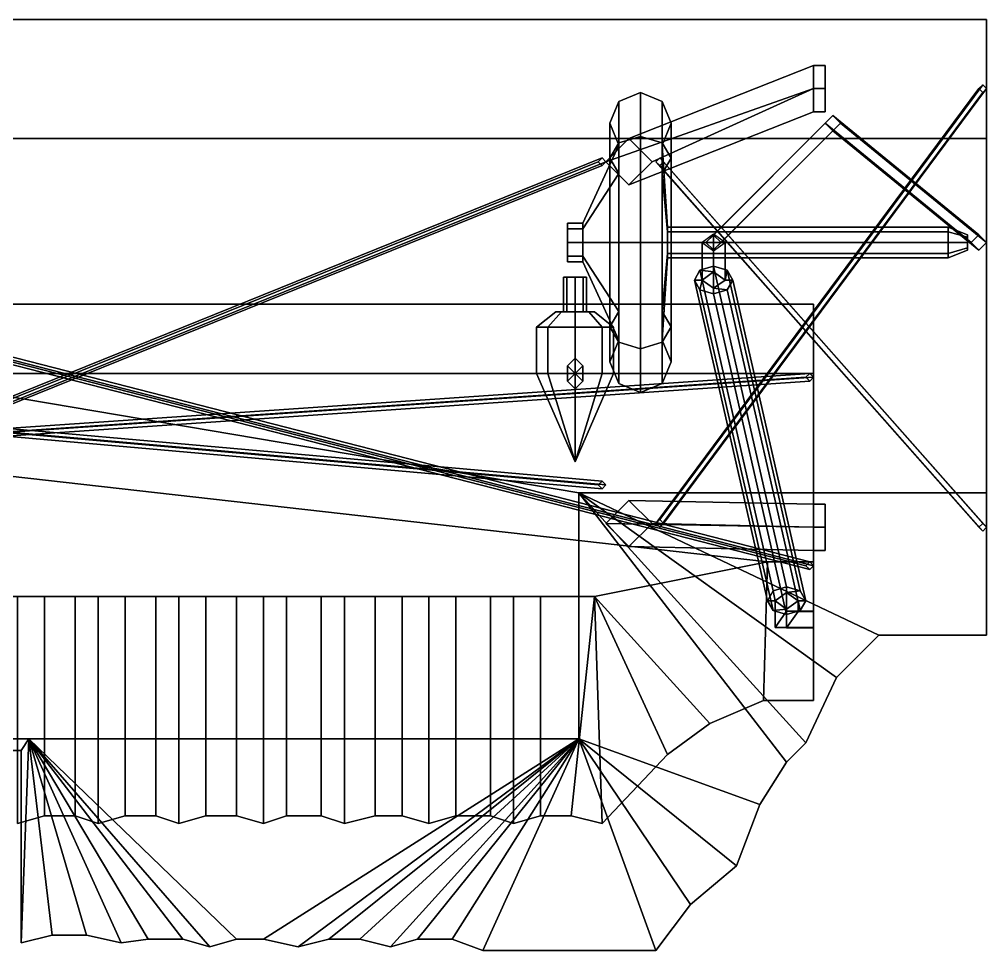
# Model space of a CAD drawing. Extents: x -6.87 to 0, y -4.4 to 3.09.
# Drawn here: x -2.515 to 0, y 0.67 to 3.09 of the extents above; entities that cross this region are included whole.
import ezdxf

# ---------------------------------------------------------------- set-up
doc = ezdxf.new("R2010")
doc.units = 0
doc.layers.add('W1', color=5, linetype='CONTINUOUS')

msp = doc.modelspace()

# ---------------------------------------------------------------- linework, layer by layer
at = {"layer": 'W1'}
for points in [[(-6.56, 3.09, 1.63), (0, 3.09, 1.63), (0, 2.78, 1.43), (-6.51, 2.78, 1.43)], [(-6.51, 2.78, 1.83), (0, 2.78, 1.83), (0, 3.09, 1.63), (-6.56, 3.09, 1.63)], [(-0.45, 2.97, 0.55), (-0.45, 2.91, 0.49), (-0.99, 2.72, 1.43), (-0.93, 2.78, 1.43)], [(-0.45, 2.91, 0.61), (-0.45, 2.97, 0.55), (-0.93, 2.78, 1.43), (-0.87, 2.72, 1.43)], [(-0.42, 2.91, 0.61), (-0.42, 2.97, 0.55), (-0.45, 2.97, 0.55), (-0.45, 2.91, 0.61)], [(-0.42, 2.97, 0.55), (-0.42, 2.91, 0.49), (-0.45, 2.91, 0.49), (-0.45, 2.97, 0.55)], [(-0.01, 2.92, 0.97), (-0.02, 2.91, 0.97), (-0.86, 1.78, 1.43), (-0.85, 1.79, 1.43)], [(0, 2.91, 0.97), (-0.01, 2.92, 0.97), (-0.85, 1.79, 1.43), (-0.84, 1.78, 1.43)], [(-0.45, 2.91, 0.49), (-0.45, 2.85, 0.55), (-0.93, 2.66, 1.43), (-0.99, 2.72, 1.43)], [(-0.9, 2.7858, -1.6358), (-0.9566, 2.7692, -1.6192), (-0.9566, 2.8766, -1.36), (-0.9, 2.9, -1.36)], [(-0.9, 2.9, -1.36), (-0.9566, 2.8766, -1.36), (-0.9566, 2.7692, -1.1008), (-0.9, 2.7858, -1.0842)], [(-0.45, 2.85, 0.55), (-0.45, 2.91, 0.61), (-0.87, 2.72, 1.43), (-0.93, 2.66, 1.43)], [(-0.8434, 2.7692, -1.6192), (-0.9, 2.7858, -1.6358), (-0.9, 2.9, -1.36), (-0.8434, 2.8766, -1.36)], [(-0.8434, 2.8766, -1.36), (-0.9, 2.9, -1.36), (-0.9, 2.7858, -1.0842), (-0.8434, 2.7692, -1.1008)], [(-0.02, 2.91, 0.97), (-0.01, 2.9, 0.97), (-0.85, 1.77, 1.43), (-0.86, 1.78, 1.43)], [(-0.01, 2.9, 0.97), (0, 2.91, 0.97), (-0.84, 1.78, 1.43), (-0.85, 1.77, 1.43)], [(-0.42, 2.91, 0.49), (-0.42, 2.85, 0.55), (-0.45, 2.85, 0.55), (-0.45, 2.91, 0.49)], [(-0.42, 2.85, 0.55), (-0.42, 2.91, 0.61), (-0.45, 2.91, 0.61), (-0.45, 2.85, 0.55)], [(-0.9566, 2.7692, -1.6192), (-0.98, 2.7292, -1.5792), (-0.98, 2.82, -1.36), (-0.9566, 2.8766, -1.36)], [(-0.9566, 2.8766, -1.36), (-0.98, 2.82, -1.36), (-0.98, 2.7292, -1.1408), (-0.9566, 2.7692, -1.1008)], [(-0.82, 2.7292, -1.5792), (-0.8434, 2.7692, -1.6192), (-0.8434, 2.8766, -1.36), (-0.82, 2.82, -1.36)], [(-0.82, 2.82, -1.36), (-0.8434, 2.8766, -1.36), (-0.8434, 2.7692, -1.1008), (-0.82, 2.7292, -1.1408)], [(-0.98, 2.7292, -1.5792), (-0.9566, 2.6892, -1.5392), (-0.9566, 2.7634, -1.36), (-0.98, 2.82, -1.36)], [(-0.98, 2.82, -1.36), (-0.9566, 2.7634, -1.36), (-0.9566, 2.6892, -1.1808), (-0.98, 2.7292, -1.1408)], [(-0.8434, 2.6892, -1.5392), (-0.82, 2.7292, -1.5792), (-0.82, 2.82, -1.36), (-0.8434, 2.7634, -1.36)], [(-0.8434, 2.7634, -1.36), (-0.82, 2.82, -1.36), (-0.82, 2.7292, -1.1408), (-0.8434, 2.6892, -1.1808)], [(-0.71, 2.5288, -1.3668), (-0.73, 2.51, -1.36), (-0.42, 2.82, -0.5083), (-0.4, 2.84, -0.5118)], [(-0.73, 2.51, -1.36), (-0.71, 2.4912, -1.3532), (-0.4, 2.8, -0.5048), (-0.42, 2.82, -0.5083)], [(-0.69, 2.51, -1.36), (-0.71, 2.5288, -1.3668), (-0.4, 2.84, -0.5118), (-0.38, 2.82, -0.5083)], [(-0.71, 2.4912, -1.3532), (-0.69, 2.51, -1.36), (-0.38, 2.82, -0.5083), (-0.4, 2.8, -0.5048)], [(-0.4, 2.84, -0.5118), (-0.42, 2.82, -0.5083), (-0.42, 2.82, -0.36), (-0.4, 2.84, -0.36)], [(-0.02, 2.53, -1.29), (-0.04, 2.51, -1.29), (-0.42, 2.82, -0.5083), (-0.4, 2.84, -0.5118)], [(-0.42, 2.82, -0.5083), (-0.4, 2.8, -0.5048), (-0.4, 2.8, -0.36), (-0.42, 2.82, -0.36)], [(-0.04, 2.51, -1.29), (-0.02, 2.49, -1.29), (-0.4, 2.8, -0.5048), (-0.42, 2.82, -0.5083)], [(-0.38, 2.82, -0.5083), (-0.4, 2.84, -0.5118), (-0.4, 2.84, -0.36), (-0.38, 2.82, -0.36)], [(0, 2.51, -1.29), (-0.02, 2.53, -1.29), (-0.4, 2.84, -0.5118), (-0.38, 2.82, -0.5083)], [(-0.4, 2.8, -0.5048), (-0.38, 2.82, -0.5083), (-0.38, 2.82, -0.36), (-0.4, 2.8, -0.36)], [(-0.02, 2.49, -1.29), (0, 2.51, -1.29), (-0.38, 2.82, -0.5083), (-0.4, 2.8, -0.5048)], [(-6.51, 2.78, 1.43), (-1.06, 1.86, 1.43), (-1.06, 1.22, 1.43), (-6.51, 1.22, 1.43)], [(-6.51, 1.22, 1.83), (-1.06, 1.22, 1.83), (-1.06, 1.86, 1.83), (-6.51, 2.78, 1.83)], [(-1.06, 1.86, 1.83), (0, 1.86, 1.83), (0, 2.78, 1.83), (-6.51, 2.78, 1.83)], [(-6.51, 2.78, 1.43), (0, 2.78, 1.43), (0, 1.86, 1.43), (-1.06, 1.86, 1.43)], [(-0.9566, 2.51, -1.7266), (-0.98, 2.51, -1.67), (-0.98, 2.7292, -1.5792), (-0.9566, 2.7692, -1.6192)], [(-0.9566, 2.7692, -1.1008), (-0.98, 2.7292, -1.1408), (-0.98, 2.51, -1.05), (-0.9566, 2.51, -0.9934)], [(-0.9, 2.51, -1.75), (-0.9566, 2.51, -1.7266), (-0.9566, 2.7692, -1.6192), (-0.9, 2.7858, -1.6358)], [(-0.9, 2.7858, -1.0842), (-0.9566, 2.7692, -1.1008), (-0.9566, 2.51, -0.9934), (-0.9, 2.51, -0.97)], [(-0.8434, 2.51, -1.7266), (-0.9, 2.51, -1.75), (-0.9, 2.7858, -1.6358), (-0.8434, 2.7692, -1.6192)], [(-0.8434, 2.7692, -1.1008), (-0.9, 2.7858, -1.0842), (-0.9, 2.51, -0.97), (-0.8434, 2.51, -0.9934)], [(-0.82, 2.51, -1.67), (-0.8434, 2.51, -1.7266), (-0.8434, 2.7692, -1.6192), (-0.82, 2.7292, -1.5792)], [(-0.82, 2.7292, -1.1408), (-0.8434, 2.7692, -1.1008), (-0.8434, 2.51, -0.9934), (-0.82, 2.51, -1.05)], [(-0.9566, 2.6892, -1.1808), (-0.9566, 2.7634, -1.36), (-1.05, 2.56, -1.36), (-1.05, 2.5454, -1.3246)], [(-0.9566, 2.7634, -1.36), (-0.9566, 2.6892, -1.5392), (-1.05, 2.5454, -1.3954), (-1.05, 2.56, -1.36)], [(-0.83, 2.55, -1.36), (-0.8434, 2.7634, -1.36), (-0.8434, 2.6892, -1.1808), (-0.83, 2.5383, -1.3317)], [(-0.83, 2.5383, -1.3883), (-0.8434, 2.6892, -1.5392), (-0.8434, 2.7634, -1.36), (-0.83, 2.55, -1.36)], [(-0.46, 1.68, -0.11), (-0.47, 1.67, -0.11), (-4.56, 2.72, 1.43), (-4.55, 2.73, 1.43)], [(-0.47, 1.67, -0.11), (-0.46, 1.66, -0.11), (-4.55, 2.71, 1.43), (-4.56, 2.72, 1.43)], [(-0.45, 1.67, -0.11), (-0.46, 1.68, -0.11), (-4.55, 2.73, 1.43), (-4.54, 2.72, 1.43)], [(-0.46, 1.66, -0.11), (-0.45, 1.67, -0.11), (-4.54, 2.72, 1.43), (-4.55, 2.71, 1.43)], [(-3.6, 1.68, -0.11), (-3.61, 1.67, -0.11), (-1.01, 2.72, 1.43), (-1, 2.73, 1.43)], [(-3.61, 1.67, -0.11), (-3.6, 1.66, -0.11), (-1, 2.71, 1.43), (-1.01, 2.72, 1.43)], [(-3.59, 1.67, -0.11), (-3.6, 1.68, -0.11), (-1, 2.73, 1.43), (-0.99, 2.72, 1.43)], [(-3.6, 1.66, -0.11), (-3.59, 1.67, -0.11), (-0.99, 2.72, 1.43), (-1, 2.71, 1.43)], [(-0.98, 2.51, -1.67), (-0.9566, 2.51, -1.6134), (-0.9566, 2.6892, -1.5392), (-0.98, 2.7292, -1.5792)], [(-0.98, 2.7292, -1.1408), (-0.9566, 2.6892, -1.1808), (-0.9566, 2.51, -1.1066), (-0.98, 2.51, -1.05)], [(-0.01, 1.78, 0.97), (-0.02, 1.77, 0.97), (-0.86, 2.72, 1.43), (-0.85, 2.73, 1.43)], [(-0.02, 1.77, 0.97), (-0.01, 1.76, 0.97), (-0.85, 2.71, 1.43), (-0.86, 2.72, 1.43)], [(0, 1.77, 0.97), (-0.01, 1.78, 0.97), (-0.85, 2.73, 1.43), (-0.84, 2.72, 1.43)], [(-0.01, 1.76, 0.97), (0, 1.77, 0.97), (-0.84, 2.72, 1.43), (-0.85, 2.71, 1.43)], [(-0.8434, 2.51, -1.6134), (-0.82, 2.51, -1.67), (-0.82, 2.7292, -1.5792), (-0.8434, 2.6892, -1.5392)], [(-0.8434, 2.6892, -1.1808), (-0.82, 2.7292, -1.1408), (-0.82, 2.51, -1.05), (-0.8434, 2.51, -1.1066)], [(-0.9566, 2.51, -1.1066), (-0.9566, 2.6892, -1.1808), (-1.05, 2.5454, -1.3246), (-1.05, 2.51, -1.31)], [(-0.9566, 2.6892, -1.5392), (-0.9566, 2.51, -1.6134), (-1.05, 2.51, -1.41), (-1.05, 2.5454, -1.3954)], [(-0.83, 2.5383, -1.3317), (-0.8434, 2.6892, -1.1808), (-0.8434, 2.51, -1.1066), (-0.83, 2.51, -1.32)], [(-0.83, 2.51, -1.4), (-0.8434, 2.51, -1.6134), (-0.8434, 2.6892, -1.5392), (-0.83, 2.5383, -1.3883)], [(-1.05, 2.5454, -1.3246), (-1.05, 2.56, -1.36), (-1.09, 2.56, -1.36), (-1.09, 2.5454, -1.3246)], [(-1.05, 2.56, -1.36), (-1.05, 2.5454, -1.3954), (-1.09, 2.5454, -1.3954), (-1.09, 2.56, -1.36)], [(-1.09, 2.51, -1.31), (-1.09, 2.5454, -1.3246), (-1.09, 2.56, -1.36), (-1.09, 2.4746, -1.3246)], [(-1.09, 2.4746, -1.3246), (-1.09, 2.56, -1.36), (-1.09, 2.5454, -1.3954), (-1.09, 2.46, -1.36)], [(-1.05, 2.51, -1.31), (-1.05, 2.5454, -1.3246), (-1.09, 2.5454, -1.3246), (-1.09, 2.51, -1.31)], [(-1.05, 2.5454, -1.3954), (-1.05, 2.51, -1.41), (-1.09, 2.51, -1.41), (-1.09, 2.5454, -1.3954)], [(-1.09, 2.46, -1.36), (-1.09, 2.5454, -1.3954), (-1.09, 2.51, -1.41), (-1.09, 2.4746, -1.3954)], [(-0.1, 2.5383, -1.3317), (-0.1, 2.55, -1.36), (-0.83, 2.55, -1.36), (-0.83, 2.5383, -1.3317)], [(-0.1, 2.55, -1.36), (-0.1, 2.5383, -1.3883), (-0.83, 2.5383, -1.3883), (-0.83, 2.55, -1.36)], [(-0.1, 2.5383, -1.3883), (-0.1, 2.55, -1.36), (-0.05, 2.53, -1.36), (-0.05, 2.5241, -1.3741)], [(-0.1, 2.55, -1.36), (-0.1, 2.5383, -1.3317), (-0.05, 2.5241, -1.3459), (-0.05, 2.53, -1.36)], [(-0.1, 2.51, -1.32), (-0.1, 2.5383, -1.3317), (-0.83, 2.5383, -1.3317), (-0.83, 2.51, -1.32)], [(-0.1, 2.5383, -1.3883), (-0.1, 2.51, -1.4), (-0.83, 2.51, -1.4), (-0.83, 2.5383, -1.3883)], [(-0.71, 2.5316, -1.3392), (-0.74, 2.51, -1.36), (-0.74, 2.4127, -1.2593), (-0.71, 2.4343, -1.2385)], [(-0.68, 2.51, -1.36), (-0.71, 2.5316, -1.3392), (-0.71, 2.4343, -1.2385), (-0.68, 2.4127, -1.2593)], [(-0.1, 2.51, -1.4), (-0.1, 2.5383, -1.3883), (-0.05, 2.5241, -1.3741), (-0.05, 2.51, -1.38)], [(-0.1, 2.5383, -1.3317), (-0.1, 2.51, -1.32), (-0.05, 2.51, -1.34), (-0.05, 2.5241, -1.3459)], [(-1.05, 2.4746, -1.3246), (-1.05, 2.51, -1.31), (-1.09, 2.51, -1.31), (-1.09, 2.4746, -1.3246)], [(-1.05, 2.51, -1.41), (-1.05, 2.4746, -1.3954), (-1.09, 2.4746, -1.3954), (-1.09, 2.51, -1.41)], [(-0.9566, 2.51, -1.6134), (-0.9566, 2.3308, -1.5392), (-1.05, 2.4746, -1.3954), (-1.05, 2.51, -1.41)], [(-0.9566, 2.3308, -1.1808), (-0.9566, 2.51, -1.1066), (-1.05, 2.51, -1.31), (-1.05, 2.4746, -1.3246)], [(-0.98, 2.2908, -1.5792), (-0.9566, 2.3308, -1.5392), (-0.9566, 2.51, -1.6134), (-0.98, 2.51, -1.67)], [(-0.9566, 2.2508, -1.6192), (-0.98, 2.2908, -1.5792), (-0.98, 2.51, -1.67), (-0.9566, 2.51, -1.7266)], [(-0.98, 2.51, -1.05), (-0.9566, 2.51, -1.1066), (-0.9566, 2.3308, -1.1808), (-0.98, 2.2908, -1.1408)], [(-0.9566, 2.51, -0.9934), (-0.98, 2.51, -1.05), (-0.98, 2.2908, -1.1408), (-0.9566, 2.2508, -1.1008)], [(-0.9, 2.2342, -1.6358), (-0.9566, 2.2508, -1.6192), (-0.9566, 2.51, -1.7266), (-0.9, 2.51, -1.75)], [(-0.9, 2.51, -0.97), (-0.9566, 2.51, -0.9934), (-0.9566, 2.2508, -1.1008), (-0.9, 2.2342, -1.0842)], [(-0.8434, 2.2508, -1.6192), (-0.9, 2.2342, -1.6358), (-0.9, 2.51, -1.75), (-0.8434, 2.51, -1.7266)], [(-0.8434, 2.51, -0.9934), (-0.9, 2.51, -0.97), (-0.9, 2.2342, -1.0842), (-0.8434, 2.2508, -1.1008)], [(-0.8434, 2.3308, -1.5392), (-0.82, 2.2908, -1.5792), (-0.82, 2.51, -1.67), (-0.8434, 2.51, -1.6134)], [(-0.82, 2.2908, -1.5792), (-0.8434, 2.2508, -1.6192), (-0.8434, 2.51, -1.7266), (-0.82, 2.51, -1.67)], [(-0.8434, 2.51, -1.1066), (-0.82, 2.51, -1.05), (-0.82, 2.2908, -1.1408), (-0.8434, 2.3308, -1.1808)], [(-0.82, 2.51, -1.05), (-0.8434, 2.51, -0.9934), (-0.8434, 2.2508, -1.1008), (-0.82, 2.2908, -1.1408)], [(-0.83, 2.51, -1.32), (-0.8434, 2.51, -1.1066), (-0.8434, 2.3308, -1.1808), (-0.83, 2.4817, -1.3317)], [(-0.83, 2.4817, -1.3883), (-0.8434, 2.3308, -1.5392), (-0.8434, 2.51, -1.6134), (-0.83, 2.51, -1.4)], [(-0.1, 2.4817, -1.3317), (-0.1, 2.51, -1.32), (-0.83, 2.51, -1.32), (-0.83, 2.4817, -1.3317)], [(-0.1, 2.51, -1.4), (-0.1, 2.4817, -1.3883), (-0.83, 2.4817, -1.3883), (-0.83, 2.51, -1.4)], [(-0.74, 2.51, -1.36), (-0.71, 2.4884, -1.3808), (-0.71, 2.3912, -1.2801), (-0.74, 2.4127, -1.2593)], [(-0.71, 2.4884, -1.3808), (-0.68, 2.51, -1.36), (-0.68, 2.4127, -1.2593), (-0.71, 2.3912, -1.2801)], [(-0.1, 2.4817, -1.3883), (-0.1, 2.51, -1.4), (-0.05, 2.51, -1.38), (-0.05, 2.4959, -1.3741)], [(-0.1, 2.51, -1.32), (-0.1, 2.4817, -1.3317), (-0.05, 2.4959, -1.3459), (-0.05, 2.51, -1.34)], [(-0.1, 2.47, -1.36), (-0.1, 2.4817, -1.3883), (-0.05, 2.4959, -1.3741), (-0.05, 2.49, -1.36)], [(-0.1, 2.4817, -1.3317), (-0.1, 2.47, -1.36), (-0.05, 2.49, -1.36), (-0.05, 2.4959, -1.3459)], [(-1.05, 2.46, -1.36), (-1.05, 2.4746, -1.3246), (-1.09, 2.4746, -1.3246), (-1.09, 2.46, -1.36)], [(-1.05, 2.4746, -1.3954), (-1.05, 2.46, -1.36), (-1.09, 2.46, -1.36), (-1.09, 2.4746, -1.3954)], [(-0.9566, 2.3308, -1.5392), (-0.9566, 2.2566, -1.36), (-1.05, 2.46, -1.36), (-1.05, 2.4746, -1.3954)], [(-0.9566, 2.2566, -1.36), (-0.9566, 2.3308, -1.1808), (-1.05, 2.4746, -1.3246), (-1.05, 2.46, -1.36)], [(-0.83, 2.4817, -1.3317), (-0.8434, 2.3308, -1.1808), (-0.8434, 2.2566, -1.36), (-0.83, 2.47, -1.36)], [(-0.83, 2.47, -1.36), (-0.8434, 2.2566, -1.36), (-0.8434, 2.3308, -1.5392), (-0.83, 2.4817, -1.3883)], [(-0.1, 2.47, -1.36), (-0.1, 2.4817, -1.3317), (-0.83, 2.4817, -1.3317), (-0.83, 2.47, -1.36)], [(-0.1, 2.4817, -1.3883), (-0.1, 2.47, -1.36), (-0.83, 2.47, -1.36), (-0.83, 2.4817, -1.3883)], [(-0.71, 2.4487, -1.2246), (-0.7454, 2.4382, -1.2347), (-0.5554, 1.6046, -0.3715), (-0.52, 1.6151, -0.3614)], [(-0.7454, 2.4382, -1.2347), (-0.71, 2.4487, -1.2246), (-0.71, 2.4487, -1.2246), (-0.71, 2.4343, -1.2385)], [(-0.6746, 2.4382, -1.2347), (-0.71, 2.4487, -1.2246), (-0.52, 1.6151, -0.3614), (-0.4846, 1.6046, -0.3715)], [(-0.71, 2.4487, -1.2246), (-0.6746, 2.4382, -1.2347), (-0.68, 2.4127, -1.2593), (-0.71, 2.4343, -1.2385)], [(-1.0912, 2.42, -0.5688), (-1.1, 2.42, -0.59), (-1.1, 2.33, -0.59), (-1.0912, 2.33, -0.5688)], [(-1.1, 2.42, -0.59), (-1.0912, 2.42, -0.6112), (-1.0912, 2.33, -0.6112), (-1.1, 2.33, -0.59)], [(-1.0488, 2.42, -0.5688), (-1.1, 2.42, -0.59), (-1.0912, 2.42, -0.5688), (-1.07, 2.42, -0.56)], [(-1.04, 2.42, -0.59), (-1.0912, 2.42, -0.6112), (-1.1, 2.42, -0.59), (-1.0488, 2.42, -0.5688)], [(-1.07, 2.42, -0.56), (-1.0912, 2.42, -0.5688), (-1.0912, 2.33, -0.5688), (-1.07, 2.33, -0.56)], [(-1.0912, 2.42, -0.6112), (-1.07, 2.42, -0.62), (-1.07, 2.33, -0.62), (-1.0912, 2.33, -0.6112)], [(-1.0488, 2.42, -0.6112), (-1.07, 2.42, -0.62), (-1.0912, 2.42, -0.6112), (-1.04, 2.42, -0.59)], [(-1.0488, 2.42, -0.5688), (-1.07, 2.42, -0.56), (-1.07, 2.33, -0.56), (-1.0488, 2.33, -0.5688)], [(-1.07, 2.42, -0.62), (-1.0488, 2.42, -0.6112), (-1.0488, 2.33, -0.6112), (-1.07, 2.33, -0.62)], [(-1.04, 2.42, -0.59), (-1.0488, 2.42, -0.5688), (-1.0488, 2.33, -0.5688), (-1.04, 2.33, -0.59)], [(-1.0488, 2.42, -0.6112), (-1.04, 2.42, -0.59), (-1.04, 2.33, -0.59), (-1.0488, 2.33, -0.6112)], [(-0.7454, 2.4382, -1.2347), (-0.76, 2.4127, -1.2593), (-0.57, 1.5792, -0.3961), (-0.5554, 1.6046, -0.3715)], [(-0.76, 2.4127, -1.2593), (-0.7454, 2.4382, -1.2347), (-0.71, 2.4343, -1.2385), (-0.74, 2.4127, -1.2593)], [(-0.6746, 2.4382, -1.2347), (-0.66, 2.4127, -1.2593), (-0.66, 2.4127, -1.2593), (-0.68, 2.4127, -1.2593)], [(-0.66, 2.4127, -1.2593), (-0.6746, 2.4382, -1.2347), (-0.4846, 1.6046, -0.3715), (-0.47, 1.5792, -0.3961)], [(-0.76, 2.4127, -1.2593), (-0.7454, 2.3873, -1.2839), (-0.5554, 1.5537, -0.4206), (-0.57, 1.5792, -0.3961)], [(-0.7454, 2.3873, -1.2839), (-0.76, 2.4127, -1.2593), (-0.76, 2.4127, -1.2593), (-0.74, 2.4127, -1.2593)], [(-0.71, 2.3768, -1.294), (-0.7454, 2.3873, -1.2839), (-0.74, 2.4127, -1.2593), (-0.71, 2.3912, -1.2801)], [(-0.66, 2.4127, -1.2593), (-0.6746, 2.3873, -1.2839), (-0.71, 2.3912, -1.2801), (-0.68, 2.4127, -1.2593)], [(-0.6746, 2.3873, -1.2839), (-0.71, 2.3768, -1.294), (-0.71, 2.3768, -1.294), (-0.71, 2.3912, -1.2801)], [(-0.6746, 2.3873, -1.2839), (-0.66, 2.4127, -1.2593), (-0.47, 1.5792, -0.3961), (-0.4846, 1.5537, -0.4206)], [(-0.7454, 2.3873, -1.2839), (-0.71, 2.3768, -1.294), (-0.52, 1.5432, -0.4308), (-0.5554, 1.5537, -0.4206)], [(-0.71, 2.3768, -1.294), (-0.6746, 2.3873, -1.2839), (-0.4846, 1.5537, -0.4206), (-0.52, 1.5432, -0.4308)], [(-4.94, 2.35, -0.27), (-0.45, 2.35, -0.27), (-0.45, 2.17, -0.35), (-4.9, 2.17, -0.35)], [(-4.9, 2.17, -0.11), (-0.45, 2.17, -0.11), (-0.45, 2.35, -0.27), (-4.94, 2.35, -0.27)], [(-1.1407, 2.29, -0.6607), (-1.17, 2.29, -0.59), (-1.12, 2.33, -0.59), (-1.1054, 2.33, -0.6254)], [(-1.17, 2.29, -0.59), (-1.1407, 2.29, -0.5193), (-1.1054, 2.33, -0.5546), (-1.12, 2.33, -0.59)], [(-1.07, 2.29, -0.69), (-1.1407, 2.29, -0.6607), (-1.1054, 2.33, -0.6254), (-1.07, 2.33, -0.64)], [(-1.1407, 2.29, -0.5193), (-1.07, 2.29, -0.49), (-1.07, 2.33, -0.54), (-1.1054, 2.33, -0.5546)], [(-1.0912, 2.33, -0.5688), (-1.1, 2.33, -0.59), (-1.12, 2.33, -0.59), (-1.1054, 2.33, -0.5546)], [(-1.1, 2.33, -0.59), (-1.0912, 2.33, -0.6112), (-1.1054, 2.33, -0.6254), (-1.12, 2.33, -0.59)], [(-1.07, 2.33, -0.56), (-1.0912, 2.33, -0.5688), (-1.1054, 2.33, -0.5546), (-1.07, 2.33, -0.54)], [(-1.0912, 2.33, -0.6112), (-1.07, 2.33, -0.62), (-1.07, 2.33, -0.64), (-1.1054, 2.33, -0.6254)], [(-0.9993, 2.29, -0.6607), (-1.07, 2.29, -0.69), (-1.07, 2.33, -0.64), (-1.0346, 2.33, -0.6254)], [(-1.07, 2.29, -0.49), (-0.9993, 2.29, -0.5193), (-1.0346, 2.33, -0.5546), (-1.07, 2.33, -0.54)], [(-1.07, 2.33, -0.62), (-1.0488, 2.33, -0.6112), (-1.0346, 2.33, -0.6254), (-1.07, 2.33, -0.64)], [(-1.0488, 2.33, -0.5688), (-1.07, 2.33, -0.56), (-1.07, 2.33, -0.54), (-1.0346, 2.33, -0.5546)], [(-1.0488, 2.33, -0.6112), (-1.04, 2.33, -0.59), (-1.02, 2.33, -0.59), (-1.0346, 2.33, -0.6254)], [(-1.04, 2.33, -0.59), (-1.0488, 2.33, -0.5688), (-1.0346, 2.33, -0.5546), (-1.02, 2.33, -0.59)], [(-0.97, 2.29, -0.59), (-0.9993, 2.29, -0.6607), (-1.0346, 2.33, -0.6254), (-1.02, 2.33, -0.59)], [(-0.9993, 2.29, -0.5193), (-0.97, 2.29, -0.59), (-1.02, 2.33, -0.59), (-1.0346, 2.33, -0.5546)], [(-0.98, 2.2, -1.36), (-0.9566, 2.2566, -1.36), (-0.9566, 2.3308, -1.5392), (-0.98, 2.2908, -1.5792)], [(-0.98, 2.2908, -1.1408), (-0.9566, 2.3308, -1.1808), (-0.9566, 2.2566, -1.36), (-0.98, 2.2, -1.36)], [(-0.8434, 2.2566, -1.36), (-0.82, 2.2, -1.36), (-0.82, 2.2908, -1.5792), (-0.8434, 2.3308, -1.5392)], [(-0.8434, 2.3308, -1.1808), (-0.82, 2.2908, -1.1408), (-0.82, 2.2, -1.36), (-0.8434, 2.2566, -1.36)], [(-1.1407, 2.29, -0.5193), (-1.17, 2.29, -0.59), (-1.17, 2.17, -0.59), (-1.1407, 2.17, -0.5193)], [(-1.17, 2.29, -0.59), (-1.1407, 2.29, -0.6607), (-1.1407, 2.17, -0.6607), (-1.17, 2.17, -0.59)], [(-1.07, 2.29, -0.49), (-1.1407, 2.29, -0.5193), (-1.1407, 2.17, -0.5193), (-1.07, 2.17, -0.49)], [(-1.1407, 2.29, -0.6607), (-1.07, 2.29, -0.69), (-1.07, 2.17, -0.69), (-1.1407, 2.17, -0.6607)], [(-0.9993, 2.29, -0.5193), (-1.07, 2.29, -0.49), (-1.07, 2.17, -0.49), (-0.9993, 2.17, -0.5193)], [(-1.07, 2.29, -0.69), (-0.9993, 2.29, -0.6607), (-0.9993, 2.17, -0.6607), (-1.07, 2.17, -0.69)], [(-0.97, 2.29, -0.59), (-0.9993, 2.29, -0.5193), (-0.9993, 2.17, -0.5193), (-0.97, 2.17, -0.59)], [(-0.9993, 2.29, -0.6607), (-0.97, 2.29, -0.59), (-0.97, 2.17, -0.59), (-0.9993, 2.17, -0.6607)], [(-0.9566, 2.1434, -1.36), (-0.98, 2.2, -1.36), (-0.98, 2.2908, -1.5792), (-0.9566, 2.2508, -1.6192)], [(-0.9566, 2.2508, -1.1008), (-0.98, 2.2908, -1.1408), (-0.98, 2.2, -1.36), (-0.9566, 2.1434, -1.36)], [(-0.82, 2.2, -1.36), (-0.8434, 2.1434, -1.36), (-0.8434, 2.2508, -1.6192), (-0.82, 2.2908, -1.5792)], [(-0.82, 2.2908, -1.1408), (-0.8434, 2.2508, -1.1008), (-0.8434, 2.1434, -1.36), (-0.82, 2.2, -1.36)], [(-0.9, 2.12, -1.36), (-0.9566, 2.1434, -1.36), (-0.9566, 2.2508, -1.6192), (-0.9, 2.2342, -1.6358)], [(-0.9, 2.2342, -1.0842), (-0.9566, 2.2508, -1.1008), (-0.9566, 2.1434, -1.36), (-0.9, 2.12, -1.36)], [(-0.8434, 2.1434, -1.36), (-0.9, 2.12, -1.36), (-0.9, 2.2342, -1.6358), (-0.8434, 2.2508, -1.6192)], [(-0.8434, 2.2508, -1.1008), (-0.9, 2.2342, -1.0842), (-0.9, 2.12, -1.36), (-0.8434, 2.1434, -1.36)], [(-1.07, 2.21, -0.49), (-1.09, 2.19, -0.51), (-1.09, 2.15, -0.35), (-1.07, 2.17, -0.35)], [(-1.09, 2.19, -0.51), (-1.07, 2.17, -0.49), (-1.07, 2.13, -0.35), (-1.09, 2.15, -0.35)], [(-1.05, 2.19, -0.51), (-1.07, 2.21, -0.49), (-1.07, 2.17, -0.35), (-1.05, 2.15, -0.35)], [(-1.07, 2.17, -0.49), (-1.05, 2.19, -0.51), (-1.05, 2.15, -0.35), (-1.07, 2.13, -0.35)], [(-4.9, 2.17, -0.35), (-0.45, 2.17, -0.35), (-0.45, 1.68, -0.35), (-0.57, 1.68, -0.35)], [(-0.57, 1.68, -0.11), (-0.45, 1.68, -0.11), (-0.45, 2.17, -0.11), (-4.9, 2.17, -0.11)], [(-4.9, 2.17, -0.35), (-0.57, 1.68, -0.35), (-1.02, 1.59, -0.35), (-4.9, 1.59, -0.35)], [(-4.9, 1.59, -0.11), (-1.02, 1.59, -0.11), (-0.57, 1.68, -0.11), (-4.9, 2.17, -0.11)], [(-0.46, 2.17, -0.11), (-0.47, 2.16, -0.11), (-4.56, 1.88, 1.43), (-4.55, 1.89, 1.43)], [(-0.45, 2.16, -0.11), (-0.46, 2.17, -0.11), (-4.55, 1.89, 1.43), (-4.54, 1.88, 1.43)], [(-1.1407, 2.17, -0.5193), (-1.17, 2.17, -0.59), (-1.07, 1.94, -0.59)], [(-1.17, 2.17, -0.59), (-1.1407, 2.17, -0.6607), (-1.07, 1.94, -0.59)], [(-1.07, 2.17, -0.49), (-1.1407, 2.17, -0.5193), (-1.07, 1.94, -0.59)], [(-1.1407, 2.17, -0.6607), (-1.07, 2.17, -0.69), (-1.07, 1.94, -0.59)], [(-0.97, 2.17, -0.59), (-0.9993, 2.17, -0.5193), (-1.07, 1.94, -0.59)], [(-0.9993, 2.17, -0.5193), (-1.07, 2.17, -0.49), (-1.07, 1.94, -0.59)], [(-1.07, 2.17, -0.69), (-0.9993, 2.17, -0.6607), (-1.07, 1.94, -0.59)], [(-0.9993, 2.17, -0.6607), (-0.97, 2.17, -0.59), (-1.07, 1.94, -0.59)], [(-0.47, 2.16, -0.11), (-0.46, 2.15, -0.11), (-4.55, 1.87, 1.43), (-4.56, 1.88, 1.43)], [(-0.46, 2.15, -0.11), (-0.45, 2.16, -0.11), (-4.54, 1.88, 1.43), (-4.55, 1.87, 1.43)], [(-3.6, 2.12, -0.11), (-3.61, 2.11, -0.11), (-1.01, 1.88, 1.43), (-1, 1.89, 1.43)], [(-3.59, 2.11, -0.11), (-3.6, 2.12, -0.11), (-1, 1.89, 1.43), (-0.99, 1.88, 1.43)], [(-3.61, 2.11, -0.11), (-3.6, 2.1, -0.11), (-1, 1.87, 1.43), (-1.01, 1.88, 1.43)], [(-3.6, 2.1, -0.11), (-3.59, 2.11, -0.11), (-0.99, 1.88, 1.43), (-1, 1.87, 1.43)], [(-1.06, 1.22, 1.43), (-1.06, 1.86, 1.43), (-0.52, 1.16, 1.63), (-0.59, 1.05, 1.63)], [(-0.59, 1.05, 1.63), (-0.52, 1.16, 1.63), (-1.06, 1.86, 1.83), (-1.06, 1.22, 1.83)], [(-0.52, 1.16, 1.63), (-0.47, 1.21, 1.63), (-1.06, 1.86, 1.83)], [(-1.06, 1.86, 1.43), (-1.06, 1.86, 1.43), (-0.47, 1.21, 1.63), (-0.52, 1.16, 1.63)], [(-1.06, 1.86, 1.43), (-1.06, 1.86, 1.43), (-0.39, 1.38, 1.63), (-0.47, 1.21, 1.63)], [(-0.47, 1.21, 1.63), (-0.39, 1.38, 1.63), (-1.06, 1.86, 1.83)], [(-0.39, 1.38, 1.63), (-0.28, 1.49, 1.63), (-1.06, 1.86, 1.83)], [(-1.06, 1.86, 1.43), (-1.06, 1.86, 1.43), (-0.28, 1.49, 1.63), (-0.39, 1.38, 1.63)], [(-1.06, 1.86, 1.43), (0, 1.86, 1.43), (0, 1.49, 1.63), (-0.28, 1.49, 1.63)], [(-0.28, 1.49, 1.63), (0, 1.49, 1.63), (0, 1.86, 1.83), (-1.06, 1.86, 1.83)], [(-0.45, 1.83, 0.55), (-0.45, 1.77, 0.49), (-0.99, 1.78, 1.43), (-0.93, 1.84, 1.43)], [(-0.45, 1.77, 0.61), (-0.45, 1.83, 0.55), (-0.93, 1.84, 1.43), (-0.87, 1.78, 1.43)], [(-0.42, 1.77, 0.61), (-0.42, 1.83, 0.55), (-0.45, 1.83, 0.55), (-0.45, 1.77, 0.61)], [(-0.42, 1.83, 0.55), (-0.42, 1.77, 0.49), (-0.45, 1.77, 0.49), (-0.45, 1.83, 0.55)], [(-0.45, 1.77, 0.49), (-0.45, 1.71, 0.55), (-0.93, 1.72, 1.43), (-0.99, 1.78, 1.43)], [(-0.45, 1.71, 0.55), (-0.45, 1.77, 0.61), (-0.87, 1.78, 1.43), (-0.93, 1.72, 1.43)], [(-0.42, 1.77, 0.49), (-0.42, 1.71, 0.55), (-0.45, 1.71, 0.55), (-0.45, 1.77, 0.49)], [(-0.42, 1.71, 0.55), (-0.42, 1.77, 0.61), (-0.45, 1.77, 0.61), (-0.45, 1.71, 0.55)], [(-1.02, 1.59, -0.35), (-0.57, 1.68, -0.35), (-0.58, 1.32, -0.27), (-0.72, 1.26, -0.27)], [(-0.72, 1.26, -0.27), (-0.58, 1.32, -0.27), (-0.57, 1.68, -0.11), (-1.02, 1.59, -0.11)], [(-0.57, 1.68, -0.35), (-0.45, 1.68, -0.35), (-0.45, 1.32, -0.27), (-0.58, 1.32, -0.27)], [(-0.58, 1.32, -0.27), (-0.45, 1.32, -0.27), (-0.45, 1.68, -0.11), (-0.57, 1.68, -0.11)], [(-0.52, 1.6151, -0.3614), (-0.5554, 1.6046, -0.3715), (-0.55, 1.5792, -0.3961), (-0.52, 1.6007, -0.3752)], [(-0.4846, 1.6046, -0.3715), (-0.52, 1.6151, -0.3614), (-0.52, 1.6151, -0.3614), (-0.52, 1.6007, -0.3752)], [(-2.52, 1, -0.27), (-2.45, 1.02, -0.27), (-2.45, 1.59, -0.11), (-2.52, 1.59, -0.11)], [(-2.52, 1.59, -0.35), (-2.45, 1.59, -0.35), (-2.45, 1.02, -0.27), (-2.52, 1, -0.27)], [(-2.45, 1.02, -0.27), (-2.37, 1.02, -0.27), (-2.37, 1.59, -0.11), (-2.45, 1.59, -0.11)], [(-2.45, 1.59, -0.35), (-2.37, 1.59, -0.35), (-2.37, 1.02, -0.27), (-2.45, 1.02, -0.27)], [(-2.37, 1.02, -0.27), (-2.31, 1, -0.27), (-2.31, 1.59, -0.11), (-2.37, 1.59, -0.11)], [(-2.37, 1.59, -0.35), (-2.31, 1.59, -0.35), (-2.31, 1, -0.27), (-2.37, 1.02, -0.27)], [(-2.31, 1.59, -0.35), (-2.24, 1.59, -0.35), (-2.24, 1.02, -0.27), (-2.31, 1, -0.27)], [(-2.31, 1, -0.27), (-2.24, 1.02, -0.27), (-2.24, 1.59, -0.11), (-2.31, 1.59, -0.11)], [(-2.24, 1.59, -0.35), (-2.16, 1.59, -0.35), (-2.16, 1.02, -0.27), (-2.24, 1.02, -0.27)], [(-2.24, 1.02, -0.27), (-2.16, 1.02, -0.27), (-2.16, 1.59, -0.11), (-2.24, 1.59, -0.11)], [(-2.16, 1.02, -0.27), (-2.1, 1, -0.27), (-2.1, 1.59, -0.11), (-2.16, 1.59, -0.11)], [(-2.16, 1.59, -0.35), (-2.1, 1.59, -0.35), (-2.1, 1, -0.27), (-2.16, 1.02, -0.27)], [(-2.1, 1, -0.27), (-2.03, 1.02, -0.27), (-2.03, 1.59, -0.11), (-2.1, 1.59, -0.11)], [(-2.1, 1.59, -0.35), (-2.03, 1.59, -0.35), (-2.03, 1.02, -0.27), (-2.1, 1, -0.27)], [(-2.03, 1.02, -0.27), (-1.95, 1.02, -0.27), (-1.95, 1.59, -0.11), (-2.03, 1.59, -0.11)], [(-2.03, 1.59, -0.35), (-1.95, 1.59, -0.35), (-1.95, 1.02, -0.27), (-2.03, 1.02, -0.27)], [(-1.95, 1.02, -0.27), (-1.88, 1, -0.27), (-1.88, 1.59, -0.11), (-1.95, 1.59, -0.11)], [(-1.95, 1.59, -0.35), (-1.88, 1.59, -0.35), (-1.88, 1, -0.27), (-1.95, 1.02, -0.27)], [(-1.88, 1.59, -0.35), (-1.82, 1.59, -0.35), (-1.82, 1.02, -0.27), (-1.88, 1, -0.27)], [(-1.88, 1, -0.27), (-1.82, 1.02, -0.27), (-1.82, 1.59, -0.11), (-1.88, 1.59, -0.11)], [(-1.82, 1.02, -0.27), (-1.73, 1.02, -0.27), (-1.73, 1.59, -0.11), (-1.82, 1.59, -0.11)], [(-1.82, 1.59, -0.35), (-1.73, 1.59, -0.35), (-1.73, 1.02, -0.27), (-1.82, 1.02, -0.27)], [(-1.73, 1.59, -0.35), (-1.67, 1.59, -0.35), (-1.67, 1, -0.27), (-1.73, 1.02, -0.27)], [(-1.73, 1.02, -0.27), (-1.67, 1, -0.27), (-1.67, 1.59, -0.11), (-1.73, 1.59, -0.11)], [(-1.67, 1, -0.27), (-1.59, 1.02, -0.27), (-1.59, 1.59, -0.11), (-1.67, 1.59, -0.11)], [(-1.67, 1.59, -0.35), (-1.59, 1.59, -0.35), (-1.59, 1.02, -0.27), (-1.67, 1, -0.27)], [(-1.59, 1.59, -0.35), (-1.52, 1.59, -0.35), (-1.52, 1.02, -0.27), (-1.59, 1.02, -0.27)], [(-1.59, 1.02, -0.27), (-1.52, 1.02, -0.27), (-1.52, 1.59, -0.11), (-1.59, 1.59, -0.11)], [(-1.52, 1.02, -0.27), (-1.45, 1, -0.27), (-1.45, 1.59, -0.11), (-1.52, 1.59, -0.11)], [(-1.52, 1.59, -0.35), (-1.45, 1.59, -0.35), (-1.45, 1, -0.27), (-1.52, 1.02, -0.27)], [(-1.45, 1, -0.27), (-1.38, 1.02, -0.27), (-1.38, 1.59, -0.11), (-1.45, 1.59, -0.11)], [(-1.45, 1.59, -0.35), (-1.38, 1.59, -0.35), (-1.38, 1.02, -0.27), (-1.45, 1, -0.27)], [(-1.38, 1.59, -0.35), (-1.29, 1.59, -0.35), (-1.29, 1.02, -0.27), (-1.38, 1.02, -0.27)], [(-1.38, 1.02, -0.27), (-1.29, 1.02, -0.27), (-1.29, 1.59, -0.11), (-1.38, 1.59, -0.11)], [(-1.29, 1.02, -0.27), (-1.23, 1, -0.27), (-1.23, 1.59, -0.11), (-1.29, 1.59, -0.11)], [(-1.29, 1.59, -0.35), (-1.23, 1.59, -0.35), (-1.23, 1, -0.27), (-1.29, 1.02, -0.27)], [(-1.23, 1.59, -0.35), (-1.16, 1.59, -0.35), (-1.16, 1.02, -0.27), (-1.23, 1, -0.27)], [(-1.23, 1, -0.27), (-1.16, 1.02, -0.27), (-1.16, 1.59, -0.11), (-1.23, 1.59, -0.11)], [(-1.16, 1.59, -0.35), (-1.02, 1.59, -0.35), (-1.08, 1.02, -0.27), (-1.16, 1.02, -0.27)], [(-1.16, 1.02, -0.27), (-1.08, 1.02, -0.27), (-1.02, 1.59, -0.11), (-1.16, 1.59, -0.11)], [(-1.02, 1.59, -0.35), (-1.02, 1.59, -0.35), (-1, 1, -0.27), (-1.08, 1.02, -0.27)], [(-1.08, 1.02, -0.27), (-1, 1, -0.27), (-1.02, 1.59, -0.11)], [(-1.02, 1.59, -0.35), (-1.02, 1.59, -0.35), (-0.72, 1.26, -0.27), (-0.83, 1.18, -0.27)], [(-0.83, 1.18, -0.27), (-0.72, 1.26, -0.27), (-1.02, 1.59, -0.11)], [(-1, 1, -0.27), (-0.83, 1.18, -0.27), (-1.02, 1.59, -0.11)], [(-1.02, 1.59, -0.35), (-1.02, 1.59, -0.35), (-0.83, 1.18, -0.27), (-1, 1, -0.27)], [(-0.5554, 1.6046, -0.3715), (-0.57, 1.5792, -0.3961), (-0.57, 1.5792, -0.3961), (-0.55, 1.5792, -0.3961)], [(-0.52, 1.6007, -0.3752), (-0.55, 1.5792, -0.3961), (-0.55, 1.5097, -0.3242), (-0.52, 1.5521, -0.3249)], [(-0.47, 1.5792, -0.3961), (-0.4846, 1.6046, -0.3715), (-0.52, 1.6007, -0.3752), (-0.49, 1.5792, -0.3961)], [(-0.49, 1.5792, -0.3961), (-0.52, 1.6007, -0.3752), (-0.52, 1.5521, -0.3249), (-0.49, 1.5514, -0.3673)], [(-0.57, 1.5792, -0.3961), (-0.5554, 1.5537, -0.4206), (-0.52, 1.5576, -0.4169), (-0.55, 1.5792, -0.3961)], [(-0.55, 1.5792, -0.3961), (-0.52, 1.5576, -0.4169), (-0.52, 1.509, -0.3666), (-0.55, 1.5097, -0.3242)], [(-0.52, 1.5576, -0.4169), (-0.49, 1.5792, -0.3961), (-0.49, 1.5514, -0.3673), (-0.52, 1.509, -0.3666)], [(-0.52, 1.5432, -0.4308), (-0.4846, 1.5537, -0.4206), (-0.49, 1.5792, -0.3961), (-0.52, 1.5576, -0.4169)], [(-0.4846, 1.5537, -0.4206), (-0.47, 1.5792, -0.3961), (-0.47, 1.5792, -0.3961), (-0.49, 1.5792, -0.3961)], [(-0.5554, 1.5537, -0.4206), (-0.52, 1.5432, -0.4308), (-0.52, 1.5432, -0.4308), (-0.52, 1.5576, -0.4169)], [(-0.45, 1.5097, -0.3242), (-0.45, 1.5521, -0.3249), (-0.52, 1.5521, -0.3249), (-0.55, 1.5097, -0.3242)], [(-0.45, 1.5521, -0.3249), (-0.45, 1.5514, -0.3673), (-0.49, 1.5514, -0.3673), (-0.52, 1.5521, -0.3249)], [(-0.45, 1.5514, -0.3673), (-0.45, 1.509, -0.3666), (-0.52, 1.509, -0.3666), (-0.49, 1.5514, -0.3673)], [(-0.45, 1.509, -0.3666), (-0.45, 1.5097, -0.3242), (-0.55, 1.5097, -0.3242), (-0.52, 1.509, -0.3666)], [(-6.51, 1.22, 1.43), (-2.49, 1.22, 1.43), (-2.51, 1.19, 1.63), (-6.85, 1.19, 1.63)], [(-6.85, 1.19, 1.63), (-2.51, 1.19, 1.63), (-2.49, 1.22, 1.83), (-6.51, 1.22, 1.83)], [(-2.49, 1.22, 1.43), (-2.43, 0.71, 1.63), (-2.43, 0.71, 1.63), (-2.51, 0.69, 1.63)], [(-2.49, 1.22, 1.43), (-2.51, 0.69, 1.63), (-2.51, 0.69, 1.63), (-2.51, 1.19, 1.63)], [(-2.51, 1.19, 1.63), (-2.51, 0.69, 1.63), (-2.51, 0.69, 1.63), (-2.49, 1.22, 1.83)], [(-2.49, 1.22, 1.83), (-2.51, 0.69, 1.63), (-2.51, 0.69, 1.63), (-2.43, 0.71, 1.63)], [(-2.49, 1.22, 1.43), (-1.06, 1.22, 1.43), (-1.88, 0.7, 1.63), (-1.95, 0.7, 1.63)], [(-2.49, 1.22, 1.43), (-2.34, 0.71, 1.63), (-2.34, 0.71, 1.63), (-2.43, 0.71, 1.63)], [(-2.49, 1.22, 1.43), (-2.25, 0.69, 1.63), (-2.25, 0.69, 1.63), (-2.34, 0.71, 1.63)], [(-2.49, 1.22, 1.43), (-2.18, 0.7, 1.63), (-2.18, 0.7, 1.63), (-2.25, 0.69, 1.63)], [(-2.49, 1.22, 1.43), (-2.09, 0.7, 1.63), (-2.09, 0.7, 1.63), (-2.18, 0.7, 1.63)], [(-2.49, 1.22, 1.43), (-2.02, 0.68, 1.63), (-2.02, 0.68, 1.63), (-2.09, 0.7, 1.63)], [(-2.49, 1.22, 1.43), (-1.95, 0.7, 1.63), (-1.95, 0.7, 1.63), (-2.02, 0.68, 1.63)], [(-1.95, 0.7, 1.63), (-1.88, 0.7, 1.63), (-1.06, 1.22, 1.83), (-2.49, 1.22, 1.83)], [(-2.49, 1.22, 1.83), (-2.43, 0.71, 1.63), (-2.43, 0.71, 1.63), (-2.34, 0.71, 1.63)], [(-2.49, 1.22, 1.83), (-2.34, 0.71, 1.63), (-2.34, 0.71, 1.63), (-2.25, 0.69, 1.63)], [(-2.49, 1.22, 1.83), (-2.25, 0.69, 1.63), (-2.25, 0.69, 1.63), (-2.18, 0.7, 1.63)], [(-2.49, 1.22, 1.83), (-2.18, 0.7, 1.63), (-2.18, 0.7, 1.63), (-2.09, 0.7, 1.63)], [(-2.49, 1.22, 1.83), (-2.09, 0.7, 1.63), (-2.09, 0.7, 1.63), (-2.02, 0.68, 1.63)], [(-2.49, 1.22, 1.83), (-2.02, 0.68, 1.63), (-2.02, 0.68, 1.63), (-1.95, 0.7, 1.63)], [(-1.06, 1.22, 1.43), (-1.06, 1.22, 1.43), (-1.79, 0.68, 1.63), (-1.88, 0.7, 1.63)], [(-1.88, 0.7, 1.63), (-1.79, 0.68, 1.63), (-1.06, 1.22, 1.83)], [(-1.06, 1.22, 1.43), (-1.06, 1.22, 1.43), (-1.71, 0.7, 1.63), (-1.79, 0.68, 1.63)], [(-1.79, 0.68, 1.63), (-1.71, 0.7, 1.63), (-1.06, 1.22, 1.83)], [(-1.06, 1.22, 1.43), (-1.06, 1.22, 1.43), (-1.63, 0.7, 1.63), (-1.71, 0.7, 1.63)], [(-1.71, 0.7, 1.63), (-1.63, 0.7, 1.63), (-1.06, 1.22, 1.83)], [(-1.06, 1.22, 1.43), (-1.06, 1.22, 1.43), (-1.55, 0.68, 1.63), (-1.63, 0.7, 1.63)], [(-1.63, 0.7, 1.63), (-1.55, 0.68, 1.63), (-1.06, 1.22, 1.83)], [(-1.06, 1.22, 1.43), (-1.06, 1.22, 1.43), (-1.48, 0.7, 1.63), (-1.55, 0.68, 1.63)], [(-1.55, 0.68, 1.63), (-1.48, 0.7, 1.63), (-1.06, 1.22, 1.83)], [(-1.06, 1.22, 1.43), (-1.06, 1.22, 1.43), (-1.39, 0.7, 1.63), (-1.48, 0.7, 1.63)], [(-1.48, 0.7, 1.63), (-1.39, 0.7, 1.63), (-1.06, 1.22, 1.83)], [(-1.06, 1.22, 1.43), (-1.06, 1.22, 1.43), (-1.31, 0.67, 1.63), (-1.39, 0.7, 1.63)], [(-1.39, 0.7, 1.63), (-1.31, 0.67, 1.63), (-1.06, 1.22, 1.83)], [(-1.06, 1.22, 1.43), (-1.06, 1.22, 1.43), (-0.86, 0.67, 1.63), (-1.31, 0.67, 1.63)], [(-1.31, 0.67, 1.63), (-0.86, 0.67, 1.63), (-1.06, 1.22, 1.83)], [(-1.06, 1.22, 1.43), (-1.06, 1.22, 1.43), (-0.77, 0.79, 1.63), (-0.86, 0.67, 1.63)], [(-1.06, 1.22, 1.43), (-1.06, 1.22, 1.43), (-0.65, 0.89, 1.63), (-0.77, 0.79, 1.63)], [(-1.06, 1.22, 1.43), (-1.06, 1.22, 1.43), (-0.59, 1.05, 1.63), (-0.65, 0.89, 1.63)], [(-0.86, 0.67, 1.63), (-0.77, 0.79, 1.63), (-1.06, 1.22, 1.83)], [(-0.77, 0.79, 1.63), (-0.65, 0.89, 1.63), (-1.06, 1.22, 1.83)], [(-0.65, 0.89, 1.63), (-0.59, 1.05, 1.63), (-1.06, 1.22, 1.83)]]:
    msp.add_3dface(points, dxfattribs=at)

doc.saveas('drawing.dxf')
